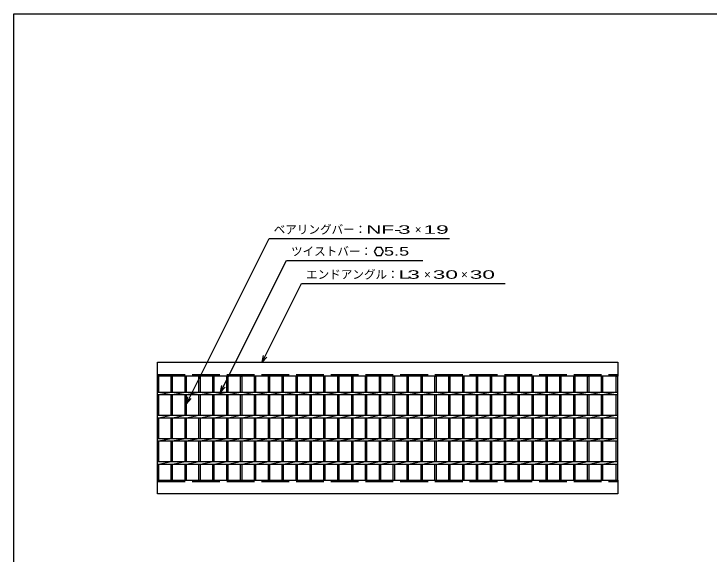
# Model space of a CAD drawing. Units: millimetres on the paper. Extents: x 0 to 355, y 0 to 234.
# Drawn here: x 9.1 to 159.3, y 117 to 233.8 of the extents above; entities that cross this region are included whole.
import ezdxf
from ezdxf.enums import TextEntityAlignment as Align

# ---------------------------------------------------------------- set-up
doc = ezdxf.new("R2010")
doc.units = ezdxf.units.MM
doc.linetypes.add('DASHED', pattern=[7.5, 6, -1.5])
for name, color, linetype, lineweight in [('0_2', 150, 'Continuous', 25), ('16', 3, 'Continuous', 25), ('22', 4, 'Continuous', 25)]:
    doc.layers.add(name, color=color, linetype=linetype, lineweight=lineweight)
doc.styles.add('ベクトル', font='')
doc.styles.get('ベクトル').set_extended_font_data('ベクトル')

msp = doc.modelspace()

# ---------------------------------------------------------------- linework, layer by layer
at = {"layer": '0_2'}
for p, q in [((9.1, 13.85), (9.1, 233.85)), ((9.1, 233.85), (355.1, 233.85))]:
    msp.add_line(p, q, dxfattribs=at)
at = {"layer": '16'}
for p, q in [((40.1, 158.55), (139.6, 158.55)), ((40.1, 155.55), (40.1, 158.55)), ((139.6, 158.55), (139.6, 155.55)), ((139.6, 155.55), (40.1, 155.55)), ((40.1, 133.05), (40.1, 155.55)), ((40.1, 155.55), (40.4, 155.55)), ((40.4, 152.075), (40.4, 155.55)), ((43.1, 152.075), (43.1, 155.55)), ((43.1, 155.55), (43.4, 155.55)), ((43.4, 152.075), (43.4, 155.55)), ((46.1, 152.075), (46.1, 155.55)), ((46.1, 155.55), (46.4, 155.55)), ((46.4, 152.075), (46.4, 155.55)), ((49.1, 152.075), (49.1, 155.55)), ((49.1, 155.55), (49.4, 155.55)), ((49.4, 152.075), (49.4, 155.55)), ((52.1, 152.075), (52.1, 155.55)), ((52.1, 155.55), (52.4, 155.55)), ((52.4, 152.075), (52.4, 155.55)), ((55.1, 152.075), (55.1, 155.55)), ((55.1, 155.55), (55.4, 155.55)), ((55.4, 152.075), (55.4, 155.55)), ((58.1, 152.075), (58.1, 155.55)), ((58.1, 155.55), (58.4, 155.55)), ((58.4, 152.075), (58.4, 155.55)), ((61.1, 152.075), (61.1, 155.55)), ((61.1, 155.55), (61.4, 155.55)), ((61.4, 152.075), (61.4, 155.55)), ((64.1, 152.075), (64.1, 155.55)), ((64.1, 155.55), (64.4, 155.55)), ((64.4, 152.075), (64.4, 155.55)), ((67.1, 152.075), (67.1, 155.55)), ((67.1, 155.55), (67.4, 155.55)), ((67.4, 152.075), (67.4, 155.55)), ((70.1, 152.075), (70.1, 155.55)), ((70.1, 155.55), (70.4, 155.55)), ((70.4, 152.075), (70.4, 155.55)), ((73.1, 152.075), (73.1, 155.55)), ((73.1, 155.55), (73.4, 155.55)), ((73.4, 152.075), (73.4, 155.55)), ((76.1, 152.075), (76.1, 155.55)), ((76.1, 155.55), (76.4, 155.55)), ((76.4, 152.075), (76.4, 155.55)), ((79.1, 152.075), (79.1, 155.55)), ((79.1, 155.55), (79.4, 155.55)), ((79.4, 152.075), (79.4, 155.55)), ((82.1, 152.075), (82.1, 155.55)), ((82.1, 155.55), (82.4, 155.55)), ((82.4, 152.075), (82.4, 155.55)), ((85.1, 152.075), (85.1, 155.55)), ((85.1, 155.55), (85.4, 155.55)), ((85.4, 152.075), (85.4, 155.55)), ((88.1, 152.075), (88.1, 155.55)), ((88.1, 155.55), (88.4, 155.55)), ((88.4, 152.075), (88.4, 155.55)), ((91.1, 152.075), (91.1, 155.55)), ((91.1, 155.55), (91.4, 155.55)), ((91.4, 152.075), (91.4, 155.55)), ((94.1, 152.075), (94.1, 155.55)), ((94.1, 155.55), (94.4, 155.55)), ((94.4, 152.075), (94.4, 155.55)), ((97.1, 152.075), (97.1, 155.55)), ((97.1, 155.55), (97.4, 155.55)), ((97.4, 152.075), (97.4, 155.55)), ((100.1, 152.075), (100.1, 155.55)), ((100.1, 155.55), (100.4, 155.55)), ((100.4, 152.075), (100.4, 155.55)), ((103.1, 152.075), (103.1, 155.55)), ((103.1, 155.55), (103.4, 155.55)), ((103.4, 152.075), (103.4, 155.55)), ((106.1, 152.075), (106.1, 155.55)), ((106.1, 155.55), (106.4, 155.55)), ((106.4, 152.075), (106.4, 155.55)), ((109.1, 152.075), (109.1, 155.55)), ((109.1, 155.55), (109.4, 155.55)), ((109.4, 152.075), (109.4, 155.55)), ((112.1, 152.075), (112.1, 155.55)), ((112.1, 155.55), (112.4, 155.55)), ((112.4, 152.075), (112.4, 155.55)), ((115.1, 152.075), (115.1, 155.55)), ((115.1, 155.55), (115.4, 155.55)), ((115.4, 152.075), (115.4, 155.55)), ((118.1, 152.075), (118.1, 155.55)), ((118.1, 155.55), (118.4, 155.55)), ((118.4, 152.075), (118.4, 155.55)), ((121.1, 152.075), (121.1, 155.55)), ((121.1, 155.55), (121.4, 155.55)), ((121.4, 152.075), (121.4, 155.55)), ((124.1, 152.075), (124.1, 155.55)), ((124.1, 155.55), (124.4, 155.55)), ((124.4, 152.075), (124.4, 155.55)), ((127.1, 152.075), (127.1, 155.55)), ((127.1, 155.55), (127.4, 155.55)), ((127.4, 152.075), (127.4, 155.55)), ((130.1, 152.075), (130.1, 155.55)), ((130.1, 155.55), (130.4, 155.55)), ((130.4, 152.075), (130.4, 155.55)), ((133.1, 152.075), (133.1, 155.55)), ((133.1, 155.55), (133.4, 155.55)), ((133.4, 152.075), (133.4, 155.55)), ((136.1, 152.075), (136.1, 155.55)), ((136.1, 155.55), (136.4, 155.55)), ((136.4, 152.075), (136.4, 155.55)), ((139.3, 152.075), (139.3, 155.55)), ((139.3, 155.55), (139.6, 155.55)), ((139.6, 133.05), (139.6, 155.55)), ((40.1, 152.075), (139.6, 152.075)), ((40.1, 151.525), (40.1, 152.075)), ((40.4, 151.525), (43.1, 152.075)), ((43.4, 151.525), (46.1, 152.075)), ((46.4, 151.525), (49.1, 152.075)), ((49.4, 151.525), (52.1, 152.075)), ((52.4, 151.525), (55.1, 152.075)), ((55.4, 151.525), (58.1, 152.075)), ((58.4, 151.525), (61.1, 152.075)), ((61.4, 151.525), (64.1, 152.075)), ((64.4, 151.525), (67.1, 152.075)), ((67.4, 151.525), (70.1, 152.075)), ((70.4, 151.525), (73.1, 152.075)), ((73.4, 151.525), (76.1, 152.075)), ((76.4, 151.525), (79.1, 152.075)), ((79.4, 151.525), (82.1, 152.075)), ((82.4, 151.525), (85.1, 152.075)), ((85.4, 151.525), (88.1, 152.075)), ((88.4, 151.525), (91.1, 152.075)), ((91.4, 151.525), (94.1, 152.075)), ((94.4, 151.525), (97.1, 152.075)), ((97.4, 151.525), (100.1, 152.075)), ((100.4, 151.525), (103.1, 152.075)), ((103.4, 151.525), (106.1, 152.075)), ((106.4, 151.525), (109.1, 152.075)), ((109.4, 151.525), (112.1, 152.075)), ((112.4, 151.525), (115.1, 152.075)), ((115.4, 151.525), (118.1, 152.075)), ((118.4, 151.525), (121.1, 152.075)), ((121.4, 151.525), (124.1, 152.075)), ((124.4, 151.525), (127.1, 152.075)), ((127.4, 151.525), (130.1, 152.075)), ((130.4, 151.525), (133.1, 152.075)), ((133.4, 151.525), (136.1, 152.075)), ((136.4, 151.525), (139.1, 152.075)), ((139.6, 151.525), (139.6, 152.075)), ((40.1, 151.525), (139.6, 151.525)), ((40.4, 147.075), (40.4, 151.525)), ((43.1, 147.075), (43.1, 151.525)), ((43.4, 147.075), (43.4, 151.525)), ((46.1, 147.075), (46.1, 151.525)), ((46.4, 147.075), (46.4, 151.525)), ((49.1, 147.075), (49.1, 151.525)), ((49.4, 147.075), (49.4, 151.525)), ((52.1, 147.075), (52.1, 151.525)), ((52.4, 147.075), (52.4, 151.525)), ((55.1, 147.075), (55.1, 151.525)), ((55.4, 147.075), (55.4, 151.525)), ((58.1, 147.075), (58.1, 151.525)), ((58.4, 147.075), (58.4, 151.525)), ((61.1, 147.075), (61.1, 151.525)), ((61.4, 147.075), (61.4, 151.525)), ((64.1, 147.075), (64.1, 151.525)), ((64.4, 147.075), (64.4, 151.525)), ((67.1, 147.075), (67.1, 151.525)), ((67.4, 147.075), (67.4, 151.525)), ((70.1, 147.075), (70.1, 151.525)), ((70.4, 147.075), (70.4, 151.525)), ((73.1, 147.075), (73.1, 151.525)), ((73.4, 147.075), (73.4, 151.525)), ((76.1, 147.075), (76.1, 151.525)), ((76.4, 147.075), (76.4, 151.525)), ((79.1, 147.075), (79.1, 151.525)), ((79.4, 147.075), (79.4, 151.525)), ((82.1, 147.075), (82.1, 151.525)), ((82.4, 147.075), (82.4, 151.525)), ((85.1, 147.075), (85.1, 151.525)), ((85.4, 147.075), (85.4, 151.525)), ((88.1, 147.075), (88.1, 151.525)), ((88.4, 147.075), (88.4, 151.525)), ((91.1, 147.075), (91.1, 151.525)), ((91.4, 147.075), (91.4, 151.525)), ((94.1, 147.075), (94.1, 151.525)), ((94.4, 147.075), (94.4, 151.525)), ((97.1, 147.075), (97.1, 151.525)), ((97.4, 147.075), (97.4, 151.525)), ((100.1, 147.075), (100.1, 151.525)), ((100.4, 147.075), (100.4, 151.525)), ((103.1, 147.075), (103.1, 151.525)), ((103.4, 147.075), (103.4, 151.525)), ((106.1, 147.075), (106.1, 151.525)), ((106.4, 147.075), (106.4, 151.525)), ((109.1, 147.075), (109.1, 151.525)), ((109.4, 147.075), (109.4, 151.525)), ((112.1, 147.075), (112.1, 151.525)), ((112.4, 147.075), (112.4, 151.525)), ((115.1, 147.075), (115.1, 151.525)), ((115.4, 147.075), (115.4, 151.525)), ((118.1, 147.075), (118.1, 151.525)), ((118.4, 147.075), (118.4, 151.525)), ((121.1, 147.075), (121.1, 151.525)), ((121.4, 147.075), (121.4, 151.525)), ((124.1, 147.075), (124.1, 151.525)), ((124.4, 147.075), (124.4, 151.525)), ((127.1, 147.075), (127.1, 151.525)), ((127.4, 147.075), (127.4, 151.525)), ((130.1, 147.075), (130.1, 151.525)), ((130.4, 147.075), (130.4, 151.525)), ((133.1, 147.075), (133.1, 151.525)), ((133.4, 147.075), (133.4, 151.525)), ((136.1, 147.075), (136.1, 151.525)), ((136.4, 147.075), (136.4, 151.525)), ((139.3, 147.075), (139.3, 151.525)), ((40.1, 147.075), (139.6, 147.075)), ((40.1, 146.525), (40.1, 147.075)), ((40.1, 146.525), (139.6, 146.525)), ((40.4, 146.525), (43.1, 147.075)), ((40.4, 142.075), (40.4, 146.525)), ((43.1, 142.075), (43.1, 146.525)), ((43.4, 146.525), (46.1, 147.075)), ((43.4, 142.075), (43.4, 146.525)), ((46.1, 142.075), (46.1, 146.525)), ((46.4, 146.525), (49.1, 147.075)), ((46.4, 142.075), (46.4, 146.525)), ((49.1, 142.075), (49.1, 146.525)), ((49.4, 146.525), (52.1, 147.075)), ((49.4, 142.075), (49.4, 146.525)), ((52.1, 142.075), (52.1, 146.525)), ((52.4, 146.525), (55.1, 147.075)), ((52.4, 142.075), (52.4, 146.525)), ((55.1, 142.075), (55.1, 146.525)), ((55.4, 146.525), (58.1, 147.075)), ((55.4, 142.075), (55.4, 146.525)), ((58.1, 142.075), (58.1, 146.525)), ((58.4, 146.525), (61.1, 147.075)), ((58.4, 142.075), (58.4, 146.525)), ((61.1, 142.075), (61.1, 146.525)), ((61.4, 146.525), (64.1, 147.075)), ((61.4, 142.075), (61.4, 146.525)), ((64.1, 142.075), (64.1, 146.525)), ((64.4, 146.525), (67.1, 147.075)), ((64.4, 142.075), (64.4, 146.525)), ((67.1, 142.075), (67.1, 146.525)), ((67.4, 146.525), (70.1, 147.075)), ((67.4, 142.075), (67.4, 146.525)), ((70.1, 142.075), (70.1, 146.525)), ((70.4, 146.525), (73.1, 147.075)), ((70.4, 142.075), (70.4, 146.525)), ((73.1, 142.075), (73.1, 146.525)), ((73.4, 146.525), (76.1, 147.075)), ((73.4, 142.075), (73.4, 146.525)), ((76.1, 142.075), (76.1, 146.525)), ((76.4, 146.525), (79.1, 147.075)), ((76.4, 142.075), (76.4, 146.525)), ((79.1, 142.075), (79.1, 146.525)), ((79.4, 146.525), (82.1, 147.075)), ((79.4, 142.075), (79.4, 146.525)), ((82.1, 142.075), (82.1, 146.525)), ((82.4, 146.525), (85.1, 147.075)), ((82.4, 142.075), (82.4, 146.525)), ((85.1, 142.075), (85.1, 146.525)), ((85.4, 146.525), (88.1, 147.075)), ((85.4, 142.075), (85.4, 146.525)), ((88.1, 142.075), (88.1, 146.525)), ((88.4, 146.525), (91.1, 147.075)), ((88.4, 142.075), (88.4, 146.525)), ((91.1, 142.075), (91.1, 146.525)), ((91.4, 146.525), (94.1, 147.075)), ((91.4, 142.075), (91.4, 146.525)), ((94.1, 142.075), (94.1, 146.525)), ((94.4, 146.525), (97.1, 147.075)), ((94.4, 142.075), (94.4, 146.525)), ((97.1, 142.075), (97.1, 146.525)), ((97.4, 146.525), (100.1, 147.075)), ((97.4, 142.075), (97.4, 146.525)), ((100.1, 142.075), (100.1, 146.525)), ((100.4, 146.525), (103.1, 147.075)), ((100.4, 142.075), (100.4, 146.525)), ((103.1, 142.075), (103.1, 146.525)), ((103.4, 146.525), (106.1, 147.075)), ((103.4, 142.075), (103.4, 146.525)), ((106.1, 142.075), (106.1, 146.525)), ((106.4, 146.525), (109.1, 147.075)), ((106.4, 142.075), (106.4, 146.525)), ((109.1, 142.075), (109.1, 146.525)), ((109.4, 146.525), (112.1, 147.075)), ((109.4, 142.075), (109.4, 146.525)), ((112.1, 142.075), (112.1, 146.525)), ((112.4, 146.525), (115.1, 147.075)), ((112.4, 142.075), (112.4, 146.525)), ((115.1, 142.075), (115.1, 146.525)), ((115.4, 146.525), (118.1, 147.075)), ((115.4, 142.075), (115.4, 146.525)), ((118.1, 142.075), (118.1, 146.525)), ((118.4, 146.525), (121.1, 147.075)), ((118.4, 142.075), (118.4, 146.525)), ((121.1, 142.075), (121.1, 146.525)), ((121.4, 146.525), (124.1, 147.075)), ((121.4, 142.075), (121.4, 146.525)), ((124.1, 142.075), (124.1, 146.525)), ((124.4, 146.525), (127.1, 147.075)), ((124.4, 142.075), (124.4, 146.525)), ((127.1, 142.075), (127.1, 146.525)), ((127.4, 146.525), (130.1, 147.075)), ((127.4, 142.075), (127.4, 146.525)), ((130.1, 142.075), (130.1, 146.525)), ((130.4, 146.525), (133.1, 147.075)), ((130.4, 142.075), (130.4, 146.525)), ((133.1, 142.075), (133.1, 146.525)), ((133.4, 146.525), (136.1, 147.075)), ((133.4, 142.075), (133.4, 146.525)), ((136.1, 142.075), (136.1, 146.525)), ((136.4, 146.525), (139.1, 147.075)), ((136.4, 142.075), (136.4, 146.525)), ((139.3, 142.075), (139.3, 146.525)), ((139.6, 146.525), (139.6, 147.075)), ((40.1, 142.075), (139.6, 142.075)), ((40.1, 141.525), (40.1, 142.075)), ((40.1, 141.525), (139.6, 141.525)), ((40.4, 141.525), (43.1, 142.075)), ((40.4, 137.075), (40.4, 141.525)), ((43.1, 137.075), (43.1, 141.525)), ((43.4, 141.525), (46.1, 142.075)), ((43.4, 137.075), (43.4, 141.525)), ((46.1, 137.075), (46.1, 141.525)), ((46.4, 141.525), (49.1, 142.075)), ((46.4, 137.075), (46.4, 141.525)), ((49.1, 137.075), (49.1, 141.525)), ((49.4, 141.525), (52.1, 142.075)), ((49.4, 137.075), (49.4, 141.525)), ((52.1, 137.075), (52.1, 141.525)), ((52.4, 141.525), (55.1, 142.075)), ((52.4, 137.075), (52.4, 141.525)), ((55.1, 137.075), (55.1, 141.525)), ((55.4, 141.525), (58.1, 142.075)), ((55.4, 137.075), (55.4, 141.525)), ((58.1, 137.075), (58.1, 141.525)), ((58.4, 141.525), (61.1, 142.075)), ((58.4, 137.075), (58.4, 141.525)), ((61.1, 137.075), (61.1, 141.525)), ((61.4, 141.525), (64.1, 142.075)), ((61.4, 137.075), (61.4, 141.525)), ((64.1, 137.075), (64.1, 141.525)), ((64.4, 141.525), (67.1, 142.075)), ((64.4, 137.075), (64.4, 141.525)), ((67.1, 137.075), (67.1, 141.525)), ((67.4, 141.525), (70.1, 142.075)), ((67.4, 137.075), (67.4, 141.525)), ((70.1, 137.075), (70.1, 141.525)), ((70.4, 141.525), (73.1, 142.075)), ((70.4, 137.075), (70.4, 141.525)), ((73.1, 137.075), (73.1, 141.525)), ((73.4, 141.525), (76.1, 142.075)), ((73.4, 137.075), (73.4, 141.525)), ((76.1, 137.075), (76.1, 141.525)), ((76.4, 141.525), (79.1, 142.075)), ((76.4, 137.075), (76.4, 141.525)), ((79.1, 137.075), (79.1, 141.525)), ((79.4, 141.525), (82.1, 142.075)), ((79.4, 137.075), (79.4, 141.525)), ((82.1, 137.075), (82.1, 141.525)), ((82.4, 141.525), (85.1, 142.075)), ((82.4, 137.075), (82.4, 141.525)), ((85.1, 137.075), (85.1, 141.525)), ((85.4, 141.525), (88.1, 142.075)), ((85.4, 137.075), (85.4, 141.525)), ((88.1, 137.075), (88.1, 141.525)), ((88.4, 141.525), (91.1, 142.075)), ((88.4, 137.075), (88.4, 141.525)), ((91.1, 137.075), (91.1, 141.525)), ((91.4, 141.525), (94.1, 142.075)), ((91.4, 137.075), (91.4, 141.525)), ((94.1, 137.075), (94.1, 141.525)), ((94.4, 141.525), (97.1, 142.075)), ((94.4, 137.075), (94.4, 141.525)), ((97.1, 137.075), (97.1, 141.525)), ((97.4, 141.525), (100.1, 142.075)), ((97.4, 137.075), (97.4, 141.525)), ((100.1, 137.075), (100.1, 141.525)), ((100.4, 141.525), (103.1, 142.075)), ((100.4, 137.075), (100.4, 141.525)), ((103.1, 137.075), (103.1, 141.525)), ((103.4, 141.525), (106.1, 142.075)), ((103.4, 137.075), (103.4, 141.525)), ((106.1, 137.075), (106.1, 141.525)), ((106.4, 141.525), (109.1, 142.075)), ((106.4, 137.075), (106.4, 141.525)), ((109.1, 137.075), (109.1, 141.525)), ((109.4, 141.525), (112.1, 142.075)), ((109.4, 137.075), (109.4, 141.525)), ((112.1, 137.075), (112.1, 141.525)), ((112.4, 141.525), (115.1, 142.075)), ((112.4, 137.075), (112.4, 141.525)), ((115.1, 137.075), (115.1, 141.525)), ((115.4, 141.525), (118.1, 142.075)), ((115.4, 137.075), (115.4, 141.525)), ((118.1, 137.075), (118.1, 141.525)), ((118.4, 141.525), (121.1, 142.075)), ((118.4, 137.075), (118.4, 141.525)), ((121.1, 137.075), (121.1, 141.525)), ((121.4, 141.525), (124.1, 142.075)), ((121.4, 137.075), (121.4, 141.525)), ((124.1, 137.075), (124.1, 141.525)), ((124.4, 141.525), (127.1, 142.075)), ((124.4, 137.075), (124.4, 141.525)), ((127.1, 137.075), (127.1, 141.525)), ((127.4, 141.525), (130.1, 142.075)), ((127.4, 137.075), (127.4, 141.525)), ((130.1, 137.075), (130.1, 141.525)), ((130.4, 141.525), (133.1, 142.075)), ((130.4, 137.075), (130.4, 141.525)), ((133.1, 137.075), (133.1, 141.525)), ((133.4, 141.525), (136.1, 142.075)), ((133.4, 137.075), (133.4, 141.525)), ((136.1, 137.075), (136.1, 141.525)), ((136.4, 141.525), (139.1, 142.075)), ((136.4, 137.075), (136.4, 141.525)), ((139.3, 137.075), (139.3, 141.525)), ((139.6, 141.525), (139.6, 142.075)), ((40.1, 137.075), (139.6, 137.075)), ((40.1, 136.525), (40.1, 137.075)), ((40.4, 136.525), (43.1, 137.075)), ((43.4, 136.525), (46.1, 137.075)), ((46.4, 136.525), (49.1, 137.075)), ((49.4, 136.525), (52.1, 137.075)), ((52.4, 136.525), (55.1, 137.075)), ((55.4, 136.525), (58.1, 137.075)), ((58.4, 136.525), (61.1, 137.075)), ((61.4, 136.525), (64.1, 137.075)), ((64.4, 136.525), (67.1, 137.075)), ((67.4, 136.525), (70.1, 137.075)), ((70.4, 136.525), (73.1, 137.075)), ((73.4, 136.525), (76.1, 137.075)), ((76.4, 136.525), (79.1, 137.075)), ((79.4, 136.525), (82.1, 137.075)), ((82.4, 136.525), (85.1, 137.075)), ((85.4, 136.525), (88.1, 137.075)), ((88.4, 136.525), (91.1, 137.075)), ((91.4, 136.525), (94.1, 137.075)), ((94.4, 136.525), (97.1, 137.075)), ((97.4, 136.525), (100.1, 137.075)), ((100.4, 136.525), (103.1, 137.075)), ((103.4, 136.525), (106.1, 137.075)), ((106.4, 136.525), (109.1, 137.075)), ((109.4, 136.525), (112.1, 137.075)), ((112.4, 136.525), (115.1, 137.075)), ((115.4, 136.525), (118.1, 137.075)), ((118.4, 136.525), (121.1, 137.075)), ((121.4, 136.525), (124.1, 137.075)), ((124.4, 136.525), (127.1, 137.075)), ((127.4, 136.525), (130.1, 137.075)), ((130.4, 136.525), (133.1, 137.075)), ((133.4, 136.525), (136.1, 137.075)), ((136.4, 136.525), (139.1, 137.075)), ((139.6, 136.525), (139.6, 137.075)), ((40.1, 136.525), (139.6, 136.525)), ((40.4, 133.05), (40.4, 136.525)), ((43.1, 133.05), (43.1, 136.525)), ((43.4, 133.05), (43.4, 136.525)), ((46.1, 133.05), (46.1, 136.525)), ((46.4, 133.05), (46.4, 136.525)), ((49.1, 133.05), (49.1, 136.525)), ((49.4, 133.05), (49.4, 136.525)), ((52.1, 133.05), (52.1, 136.525)), ((52.4, 133.05), (52.4, 136.525)), ((55.1, 133.05), (55.1, 136.525)), ((55.4, 133.05), (55.4, 136.525)), ((58.1, 133.05), (58.1, 136.525)), ((58.4, 133.05), (58.4, 136.525)), ((61.1, 133.05), (61.1, 136.525)), ((61.4, 133.05), (61.4, 136.525)), ((64.1, 133.05), (64.1, 136.525)), ((64.4, 133.05), (64.4, 136.525)), ((67.1, 133.05), (67.1, 136.525)), ((67.4, 133.05), (67.4, 136.525)), ((70.1, 133.05), (70.1, 136.525)), ((70.4, 133.05), (70.4, 136.525)), ((73.1, 133.05), (73.1, 136.525)), ((73.4, 133.05), (73.4, 136.525)), ((76.1, 133.05), (76.1, 136.525)), ((76.4, 133.05), (76.4, 136.525)), ((79.1, 133.05), (79.1, 136.525)), ((79.4, 133.05), (79.4, 136.525)), ((82.1, 133.05), (82.1, 136.525)), ((82.4, 133.05), (82.4, 136.525)), ((85.1, 133.05), (85.1, 136.525)), ((85.4, 133.05), (85.4, 136.525)), ((88.1, 133.05), (88.1, 136.525)), ((88.4, 133.05), (88.4, 136.525)), ((91.1, 133.05), (91.1, 136.525)), ((91.4, 133.05), (91.4, 136.525)), ((94.1, 133.05), (94.1, 136.525)), ((94.4, 133.05), (94.4, 136.525)), ((97.1, 133.05), (97.1, 136.525)), ((97.4, 133.05), (97.4, 136.525)), ((100.1, 133.05), (100.1, 136.525)), ((100.4, 133.05), (100.4, 136.525)), ((103.1, 133.05), (103.1, 136.525)), ((103.4, 133.05), (103.4, 136.525)), ((106.1, 133.05), (106.1, 136.525)), ((106.4, 133.05), (106.4, 136.525)), ((109.1, 133.05), (109.1, 136.525)), ((109.4, 133.05), (109.4, 136.525)), ((112.1, 133.05), (112.1, 136.525)), ((112.4, 133.05), (112.4, 136.525)), ((115.1, 133.05), (115.1, 136.525)), ((115.4, 133.05), (115.4, 136.525)), ((118.1, 133.05), (118.1, 136.525)), ((118.4, 133.05), (118.4, 136.525)), ((121.1, 133.05), (121.1, 136.525)), ((121.4, 133.05), (121.4, 136.525)), ((124.1, 133.05), (124.1, 136.525)), ((124.4, 133.05), (124.4, 136.525)), ((127.1, 133.05), (127.1, 136.525)), ((127.4, 133.05), (127.4, 136.525)), ((130.1, 133.05), (130.1, 136.525)), ((130.4, 133.05), (130.4, 136.525)), ((133.1, 133.05), (133.1, 136.525)), ((133.4, 133.05), (133.4, 136.525)), ((136.1, 133.05), (136.1, 136.525)), ((136.4, 133.05), (136.4, 136.525)), ((139.3, 133.05), (139.3, 136.525)), ((40.1, 133.05), (139.6, 133.05)), ((40.1, 130.05), (40.1, 133.05)), ((40.1, 133.05), (40.4, 133.05)), ((43.1, 133.05), (43.4, 133.05)), ((46.1, 133.05), (46.4, 133.05)), ((49.1, 133.05), (49.4, 133.05)), ((52.1, 133.05), (52.4, 133.05)), ((55.1, 133.05), (55.4, 133.05)), ((58.1, 133.05), (58.4, 133.05)), ((61.1, 133.05), (61.4, 133.05)), ((64.1, 133.05), (64.4, 133.05)), ((67.1, 133.05), (67.4, 133.05)), ((70.1, 133.05), (70.4, 133.05)), ((73.1, 133.05), (73.4, 133.05)), ((76.1, 133.05), (76.4, 133.05)), ((79.1, 133.05), (79.4, 133.05)), ((82.1, 133.05), (82.4, 133.05)), ((85.1, 133.05), (85.4, 133.05)), ((88.1, 133.05), (88.4, 133.05)), ((91.1, 133.05), (91.4, 133.05)), ((94.1, 133.05), (94.4, 133.05)), ((97.1, 133.05), (97.4, 133.05)), ((100.1, 133.05), (100.4, 133.05)), ((103.1, 133.05), (103.4, 133.05)), ((106.1, 133.05), (106.4, 133.05)), ((109.1, 133.05), (109.4, 133.05)), ((112.1, 133.05), (112.4, 133.05)), ((115.1, 133.05), (115.4, 133.05)), ((118.1, 133.05), (118.4, 133.05)), ((121.1, 133.05), (121.4, 133.05)), ((124.1, 133.05), (124.4, 133.05)), ((127.1, 133.05), (127.4, 133.05)), ((130.1, 133.05), (130.4, 133.05)), ((133.1, 133.05), (133.4, 133.05)), ((136.1, 133.05), (136.4, 133.05)), ((139.3, 133.05), (139.6, 133.05)), ((139.6, 133.05), (139.6, 130.05)), ((139.6, 130.05), (40.1, 130.05))]:
    msp.add_line(p, q, dxfattribs=at)
at = {"layer": '16', "linetype": 'DASHED'}
for p, q in [((40.1, 155.85), (139.6, 155.85)), ((40.1, 132.75), (139.6, 132.75))]:
    msp.add_line(p, q, dxfattribs=at)
at = {"layer": '22'}
for p, q in [((46.4, 149.575), (64.25, 185.275)), ((64.25, 185.275), (103.25, 185.275)), ((87.488, 183.327), (86.988, 182.46)), ((88.488, 183.327), (87.488, 183.327)), ((88.988, 182.45), (88.488, 183.327)), ((86.988, 182.46), (87.488, 181.594)), ((88.488, 181.594), (88.988, 182.46)), ((53.75, 152.075), (67.988, 180.55)), ((67.988, 180.55), (97.488, 180.55)), ((87.488, 181.594), (88.488, 181.594)), ((62.75, 158.55), (71.25, 175.55)), ((71.25, 175.55), (115.25, 175.55)), ((62.75, 158.55), (63.05, 160.01)), ((62.75, 158.55), (63.75, 159.65)), ((53.75, 152.075), (54.05, 153.535)), ((53.75, 152.075), (54.75, 153.175)), ((46.4, 149.575), (46.7, 151.035)), ((46.4, 149.575), (47.4, 150.675))]:
    msp.add_line(p, q, dxfattribs=at)

# ---------------------------------------------------------------- texts
at = {"layer": '22', "color": 2, "style": 'ベクトル'}
for s, p in [('ベアリングバー：', (65.25, 187.225)), ('×', (95.75, 187.225)), ('ツイストバー：', (68.988, 182.5)), ('エンドアングル：', (72.25, 177.5)), ('×', (97.75, 177.5)), ('×', (105.75, 177.5))]:
    msp.add_text(s, height=1.833, dxfattribs=at).set_placement(p, align=Align.MIDDLE_LEFT)
for s, width, p in [('NF-', 1.85, (85.25, 187.225)), (' 3 ', 2, (90.75, 187.225)), (' 19 ', 2, (96.25, 187.225)), (' 5.5 ', 1.6, (87.988, 182.51)), ('L', 1.8, (92.25, 177.5)), (' 3 ', 2, (92.75, 177.5)), (' 30 ', 2, (98.25, 177.5)), (' 30 ', 2, (106.25, 177.5))]:
    msp.add_text(s, height=1.833, dxfattribs=dict(at, width=width)).set_placement(p, align=Align.MIDDLE_LEFT)

doc.saveas('drawing.dxf')
